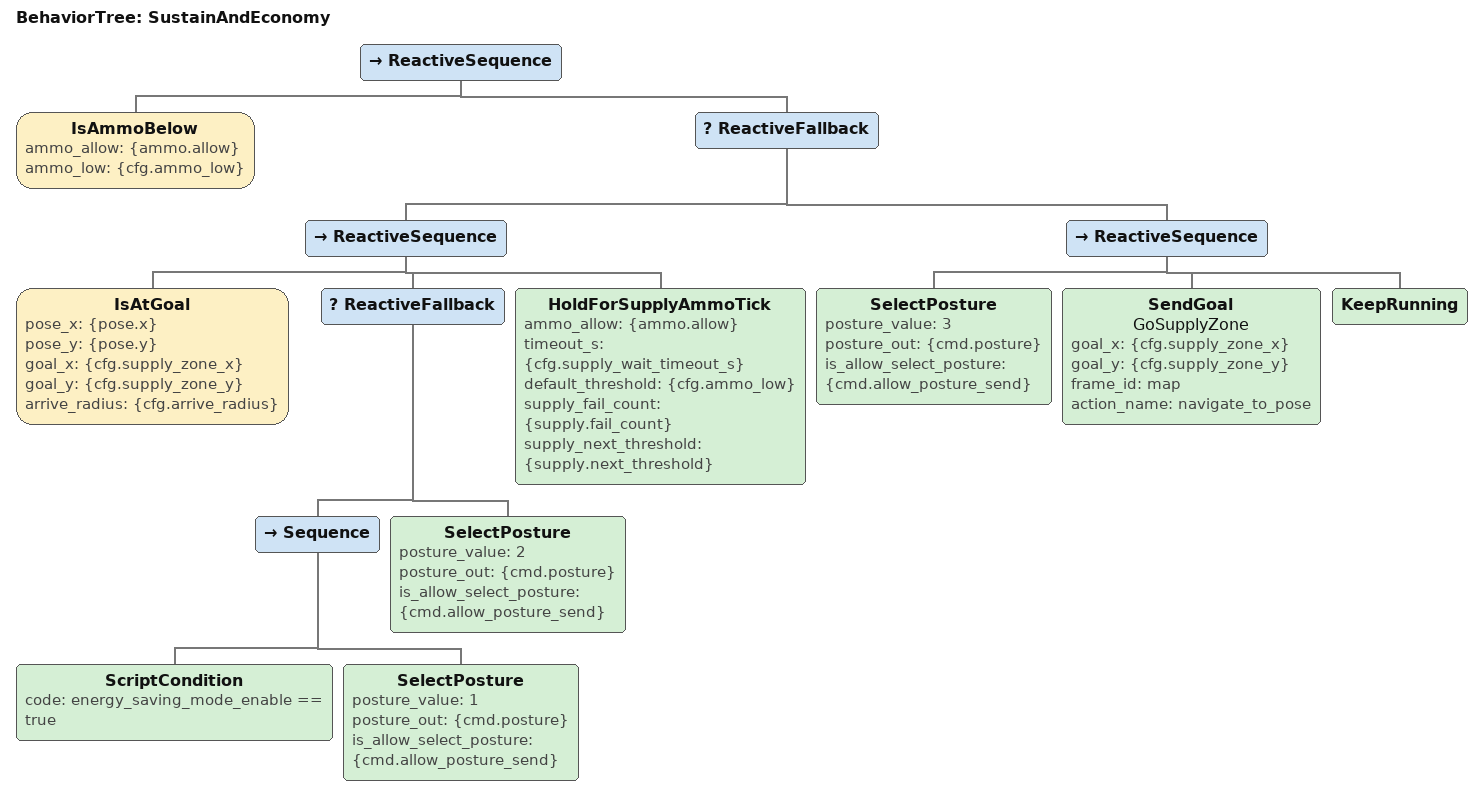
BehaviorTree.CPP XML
<?xml version="1.0" encoding="UTF-8"?>
<root BTCPP_format="4">

    <BehaviorTree ID="SustainAndEconomy">
        <ReactiveSequence>
            <!-- 低弹补给：路上强制移动；到补给区后强制防御并等待补弹 -->
            <IsAmmoBelow ammo_allow="{ammo.allow}" ammo_low="{cfg.ammo_low}"/>

            <ReactiveFallback>
                <!-- 已到补给区：防御姿态等待补弹/超时降级 -->
                <ReactiveSequence>
                    <IsAtGoal pose_x="{pose.x}" pose_y="{pose.y}"
                              goal_x="{cfg.supply_zone_x}" goal_y="{cfg.supply_zone_y}"
                              arrive_radius="{cfg.arrive_radius}"/>
                    <ReactiveFallback>
                        <Sequence>
                            <ScriptCondition code="energy_saving_mode_enable == true"/>
                            <SelectPosture posture_value="1"
                                           posture_out="{cmd.posture}"
                                           is_allow_select_posture="{cmd.allow_posture_send}"/>
                        </Sequence>
                        <SelectPosture posture_value="2"
                                       posture_out="{cmd.posture}"
                                       is_allow_select_posture="{cmd.allow_posture_send}"/>
                    </ReactiveFallback>
                    <HoldForSupplyAmmoTick ammo_allow="{ammo.allow}"
                                           timeout_s="{cfg.supply_wait_timeout_s}"
                                           default_threshold="{cfg.ammo_low}"
                                           supply_fail_count="{supply.fail_count}"
                                           supply_next_threshold="{supply.next_threshold}"/>
                </ReactiveSequence>

                <!-- 未到补给区：移动姿态前往补给区，普通敌情不会打断 -->
                <ReactiveSequence>
                    <SelectPosture posture_value="3"
                                   posture_out="{cmd.posture}"
                                   is_allow_select_posture="{cmd.allow_posture_send}"/>
                    <SendGoal name="GoSupplyZone"
                              goal_x="{cfg.supply_zone_x}" goal_y="{cfg.supply_zone_y}"
                              frame_id="map" action_name="navigate_to_pose"/>
                    <KeepRunning/>
                </ReactiveSequence>
            </ReactiveFallback>
        </ReactiveSequence>
    </BehaviorTree>

</root>
